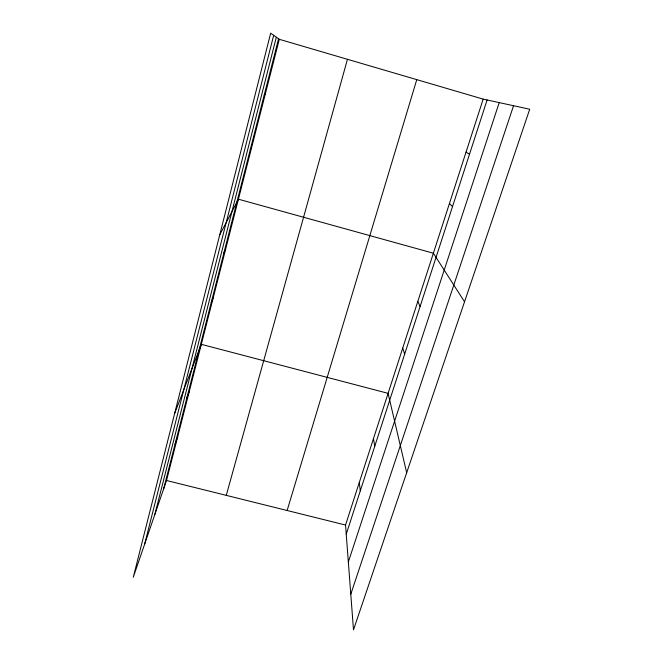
<?xml version="1.0" encoding="UTF-8"?>
<svg xmlns="http://www.w3.org/2000/svg" width="663" height="663" viewBox="0 0 663 663"><rect width="100%" height="100%" fill="white"/><g stroke="black" fill="none" stroke-linecap="round" stroke-linejoin="round"><path stroke-width="0.99" d="M144.592 544.306L273.678 35.296M154.827 514.513L276.33 37.194M163.628 488.904L278.568 38.785M166.521 480.501L279.289 39.308L270.678 33.15L133.28 577.233L166.521 480.501L345.547 525.038L353.487 629.85L529.72 109.229L483.17 99.118L279.289 39.308M226.274 495.36L347.453 59.305M287.137 510.502L416.77 79.635M345.547 525.038L483.17 99.118M346.235 534.179L487.106 99.972M348.34 561.984L499.214 102.599M350.785 594.263L513.552 105.715M175.057 444.144L177.759 436.503M186.85 397.966L189.361 391.137M174.626 413.488L201.32 344.329L388.095 393.35L406.676 472.719M211.224 302.51L213.304 297.463M223.821 253.183L225.66 249.106M219.726 234.901L238.423 199.198L433.378 253.216L464.539 301.789M250.274 149.581L251.6 147.642M264.181 95.124L265.217 94.378M466.031 152.159L469.52 154.189M449.439 203.5L452.506 206.624M417.814 301.383L420.102 306.497M402.731 348.075L404.662 354.083M373.476 438.591L374.761 446.257M359.305 482.465L360.282 490.893"/></g></svg>
